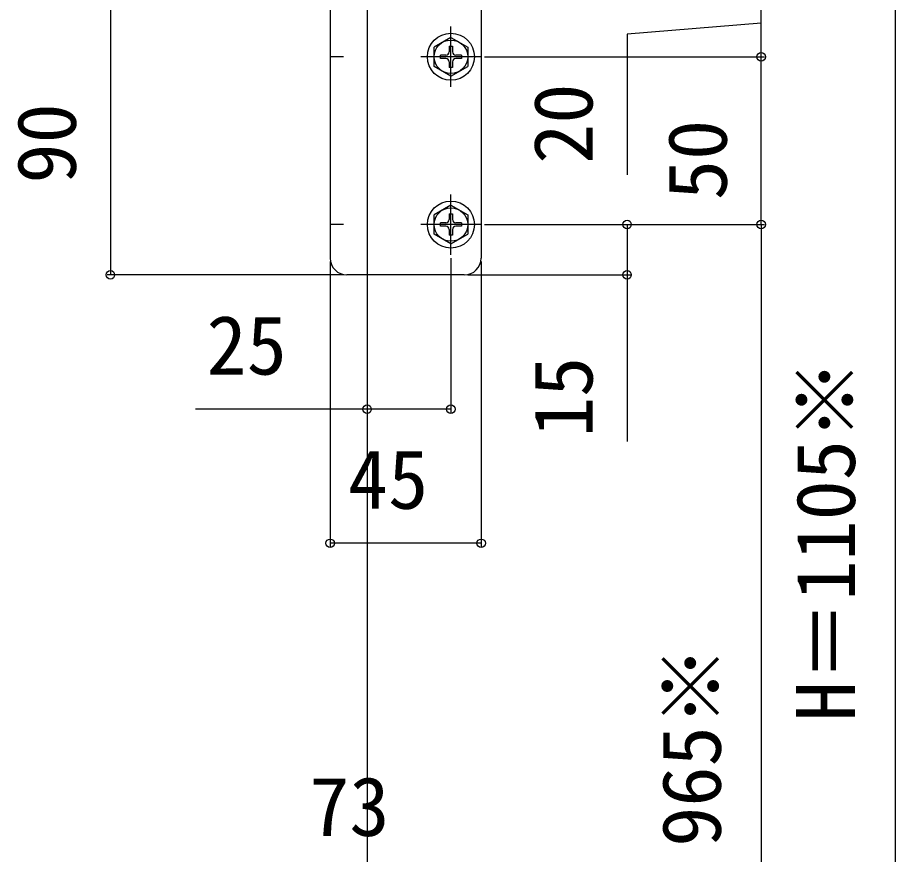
# Model space of a CAD drawing. Units: millimetres, scale not verified. Extents: x -1050 to 1050, y -1571 to 1561.
# Drawn here: x 408.3 to 670, y -153.5 to 95.9 of the extents above; entities that cross this region are included whole.
import ezdxf
from ezdxf.enums import TextEntityAlignment as Align

# ---------------------------------------------------------------- set-up
doc = ezdxf.new("R2010")
doc.units = ezdxf.units.MM
doc.header["$LTSCALE"] = 8
for name, color, linetype in [('0-4_YKK_12', 2, 'Continuous'), ('0-5_YKK_13', 4, 'Continuous'), ('0-6_YKK_D', 6, 'Continuous')]:
    doc.layers.add(name, color=color, linetype=linetype)
doc.styles.add('ＭＳ ゴシック', font='')
doc.styles.get('ＭＳ ゴシック').set_extended_font_data('MS Gothic')

msp = doc.modelspace()

# ---------------------------------------------------------------- linework, layer by layer
at = {"layer": '0-4_YKK_12'}
msp.add_line((512.501, 191.2), (512.501, -412.8), dxfattribs=at)
at = {"layer": '0-5_YKK_13'}
for p, q in [((501.501, 109.2), (501.501, 24.2)), ((546.501, 109.2), (546.501, 24.2)), ((537.501, 75.2), (537.501, 93.2)), ((537.501, 89.95), (532.501, 87.063)), ((537.501, 89.95), (542.501, 87.063)), ((532.501, 81.337), (532.501, 87.063)), ((537.001, 87.35), (537.001, 85.7)), ((537.001, 87.35), (538.001, 87.35)), ((538.001, 87.35), (538.001, 85.7)), ((542.501, 87.063), (542.501, 81.337)), ((505.501, 84.2), (501.501, 84.2)), ((546.501, 84.2), (528.501, 84.2)), ((536.001, 84.7), (534.351, 84.7)), ((534.351, 83.7), (534.351, 84.7)), ((540.651, 84.7), (539.001, 84.7)), ((540.651, 84.7), (540.651, 83.7)), ((546.501, 84.2), (542.501, 84.2)), ((537.501, 78.45), (532.501, 81.337)), ((536.001, 83.7), (534.351, 83.7)), ((537.001, 82.7), (537.001, 81.05)), ((537.501, 78.45), (542.501, 81.337)), ((538.001, 82.7), (538.001, 81.05)), ((540.651, 83.7), (539.001, 83.7)), ((538.001, 81.05), (537.001, 81.05)), ((537.501, 25.2), (537.501, 43.2)), ((537.501, 39.95), (532.501, 37.063)), ((537.501, 39.95), (542.501, 37.063)), ((532.501, 31.337), (532.501, 37.063)), ((537.001, 37.35), (537.001, 35.7)), ((537.001, 37.35), (538.001, 37.35)), ((538.001, 37.35), (538.001, 35.7)), ((542.501, 37.063), (542.501, 31.337)), ((505.501, 34.2), (501.501, 34.2)), ((546.501, 34.2), (528.501, 34.2)), ((536.001, 34.7), (534.351, 34.7)), ((534.351, 33.7), (534.351, 34.7)), ((540.651, 34.7), (539.001, 34.7)), ((540.651, 34.7), (540.651, 33.7)), ((546.501, 34.2), (542.501, 34.2)), ((536.001, 33.7), (534.351, 33.7)), ((537.001, 32.7), (537.001, 31.05)), ((538.001, 32.7), (538.001, 31.05)), ((540.651, 33.7), (539.001, 33.7)), ((537.501, 28.45), (532.501, 31.337)), ((538.001, 31.05), (537.001, 31.05)), ((537.501, 28.45), (542.501, 31.337)), ((512.501, 23.2), (512.501, 19.2)), ((541.501, 19.2), (506.501, 19.2))]:
    msp.add_line(p, q, dxfattribs=at)
for centre, radius in [((537.501, 84.2), 7), ((537.501, 84.2), 5), ((537.501, 34.2), 7), ((537.501, 34.2), 5)]:
    msp.add_circle(centre, radius, dxfattribs=at)
for centre, radius, start, end in [((536.001, 85.7), 1, 270, 0), ((539.001, 85.7), 1, 180, 270), ((536.001, 82.7), 1, 0, 90), ((539.001, 82.7), 1, 90, 180), ((536.001, 35.7), 1, 270, 0), ((539.001, 35.7), 1, 180, 270), ((536.001, 32.7), 1, 0, 90), ((539.001, 32.7), 1, 90, 180), ((506.501, 24.2), 5, 180, 270), ((541.501, 24.2), 5, 270, 0)]:
    msp.add_arc(centre, radius, start, end, dxfattribs=at)
at = {"layer": '0-6_YKK_D'}
for p, q in [((670.001, -224.8), (670.001, 158.2)), ((436.001, 109.2), (436.001, 19.2)), ((630.001, 84.2), (630.001, 104.2)), ((547.501, 84.2), (631.001, 84.2)), ((547.501, 84.2), (631.001, 84.2)), ((630.001, 34.2), (630.001, 84.2)), ((547.501, 34.2), (591.001, 34.2)), ((547.501, 34.2), (631.001, 34.2)), ((547.501, 34.2), (631.001, 34.2)), ((630.001, 34.2), (630.001, -250.8)), ((537.501, 24.2), (537.501, -21.8)), ((501.501, 23.2), (501.501, -61.8)), ((546.501, 23.2), (546.501, -61.8)), ((505.501, 19.2), (435.001, 19.2)), ((542.501, 19.2), (591.001, 19.2)), ((546.501, -60.8), (501.501, -60.8))]:
    msp.add_line(p, q, dxfattribs=at)
for points in [[(630.001, 94.2), (590.001, 90.965), (590.001, 49.056)], [(590.001, 34.2), (590.001, 19.2), (590.001, -30.455)], [(537.501, -20.8), (512.501, -20.8), (461.424, -20.8)]]:
    msp.add_lwpolyline(points, dxfattribs=at)
for centre in [(630.001, 84.2), (630.001, 84.2), (590.001, 34.2), (630.001, 34.2), (630.001, 34.2), (436.001, 19.2), (590.001, 19.2), (512.501, -20.8), (537.501, -20.8), (501.501, -60.8), (546.501, -60.8)]:
    msp.add_circle(centre, 1.275, dxfattribs=at)

# ---------------------------------------------------------------- texts
at = {"layer": '0-6_YKK_D', "style": 'ＭＳ ゴシック'}
for s, p in [('20', (585.001, 52.284)), ('90', (431.001, 46.405)), ('50', (625.001, 41.473)), ('15', (585.001, -29.136)), ('H＝1105※', (663.228, -113.891)), ('965※', (623.228, -151.255))]:
    msp.add_text(s, height=17.6, rotation=90, dxfattribs=at).set_placement(p, align=Align.BOTTOM_LEFT)
for s, p in [('25', (464.652, -15.8)), ('45', (506.819, -55.8)), ('73', (495.274, -153.3))]:
    msp.add_text(s, height=17.6, dxfattribs=at).set_placement(p, align=Align.BOTTOM_LEFT)

doc.saveas('drawing.dxf')
